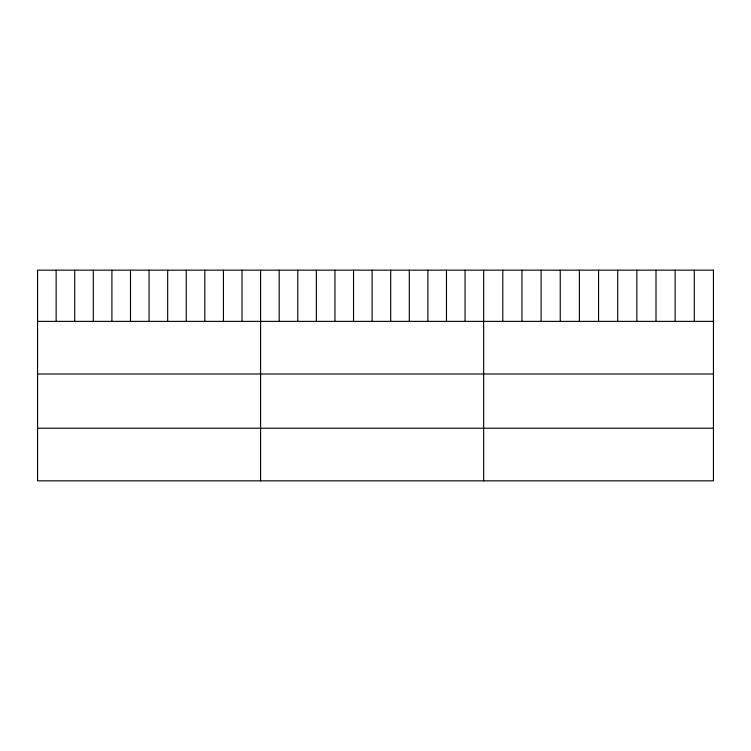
<?xml version="1.0" encoding="UTF-8"?>
<svg xmlns="http://www.w3.org/2000/svg" width="751" height="751" viewBox="0 0 751 751"><rect width="100%" height="100%" fill="white"/><g stroke="black" fill="none" stroke-linecap="round" stroke-linejoin="round"><path stroke-width="1.13" d="M37.55 321.381L713.45 321.381M37.55 373.998L713.45 373.998M37.55 428.22L713.45 428.22M694.299 270.163L694.299 321.381M675.149 270.163L675.149 321.381M655.998 270.163L655.998 321.381M636.848 270.163L636.848 321.381M617.697 270.163L617.697 321.381M598.547 270.163L598.547 321.381M579.397 270.163L579.397 321.381M560.246 270.163L560.246 321.381M541.096 270.163L541.096 321.381M521.945 270.163L521.945 321.381M502.795 270.163L502.795 321.381M483.644 270.163L483.644 480.837M465.057 270.163L465.057 321.381M446.469 270.163L446.469 321.381M427.882 270.163L427.882 321.381M409.295 270.163L409.295 321.381M390.708 270.163L390.708 321.381M372.12 270.163L372.12 321.381M353.533 270.163L353.533 321.381M334.946 270.163L334.946 321.381M316.359 270.163L316.359 321.381M297.772 270.163L297.772 321.381M279.184 270.163L279.184 321.381M260.597 270.163L260.597 480.837M242.01 270.163L242.01 321.381M223.422 270.163L223.422 321.381M204.835 270.163L204.835 321.381M186.248 270.163L186.248 321.381M167.661 270.163L167.661 321.381M149.073 270.163L149.073 321.381M130.486 270.163L130.486 321.381M111.899 270.163L111.899 321.381M93.312 270.163L93.312 321.381M74.724 270.163L74.724 321.381M56.137 270.163L56.137 321.381M713.45 270.163L37.55 270.163L37.55 480.837L713.45 480.837L713.45 270.163"/></g></svg>
